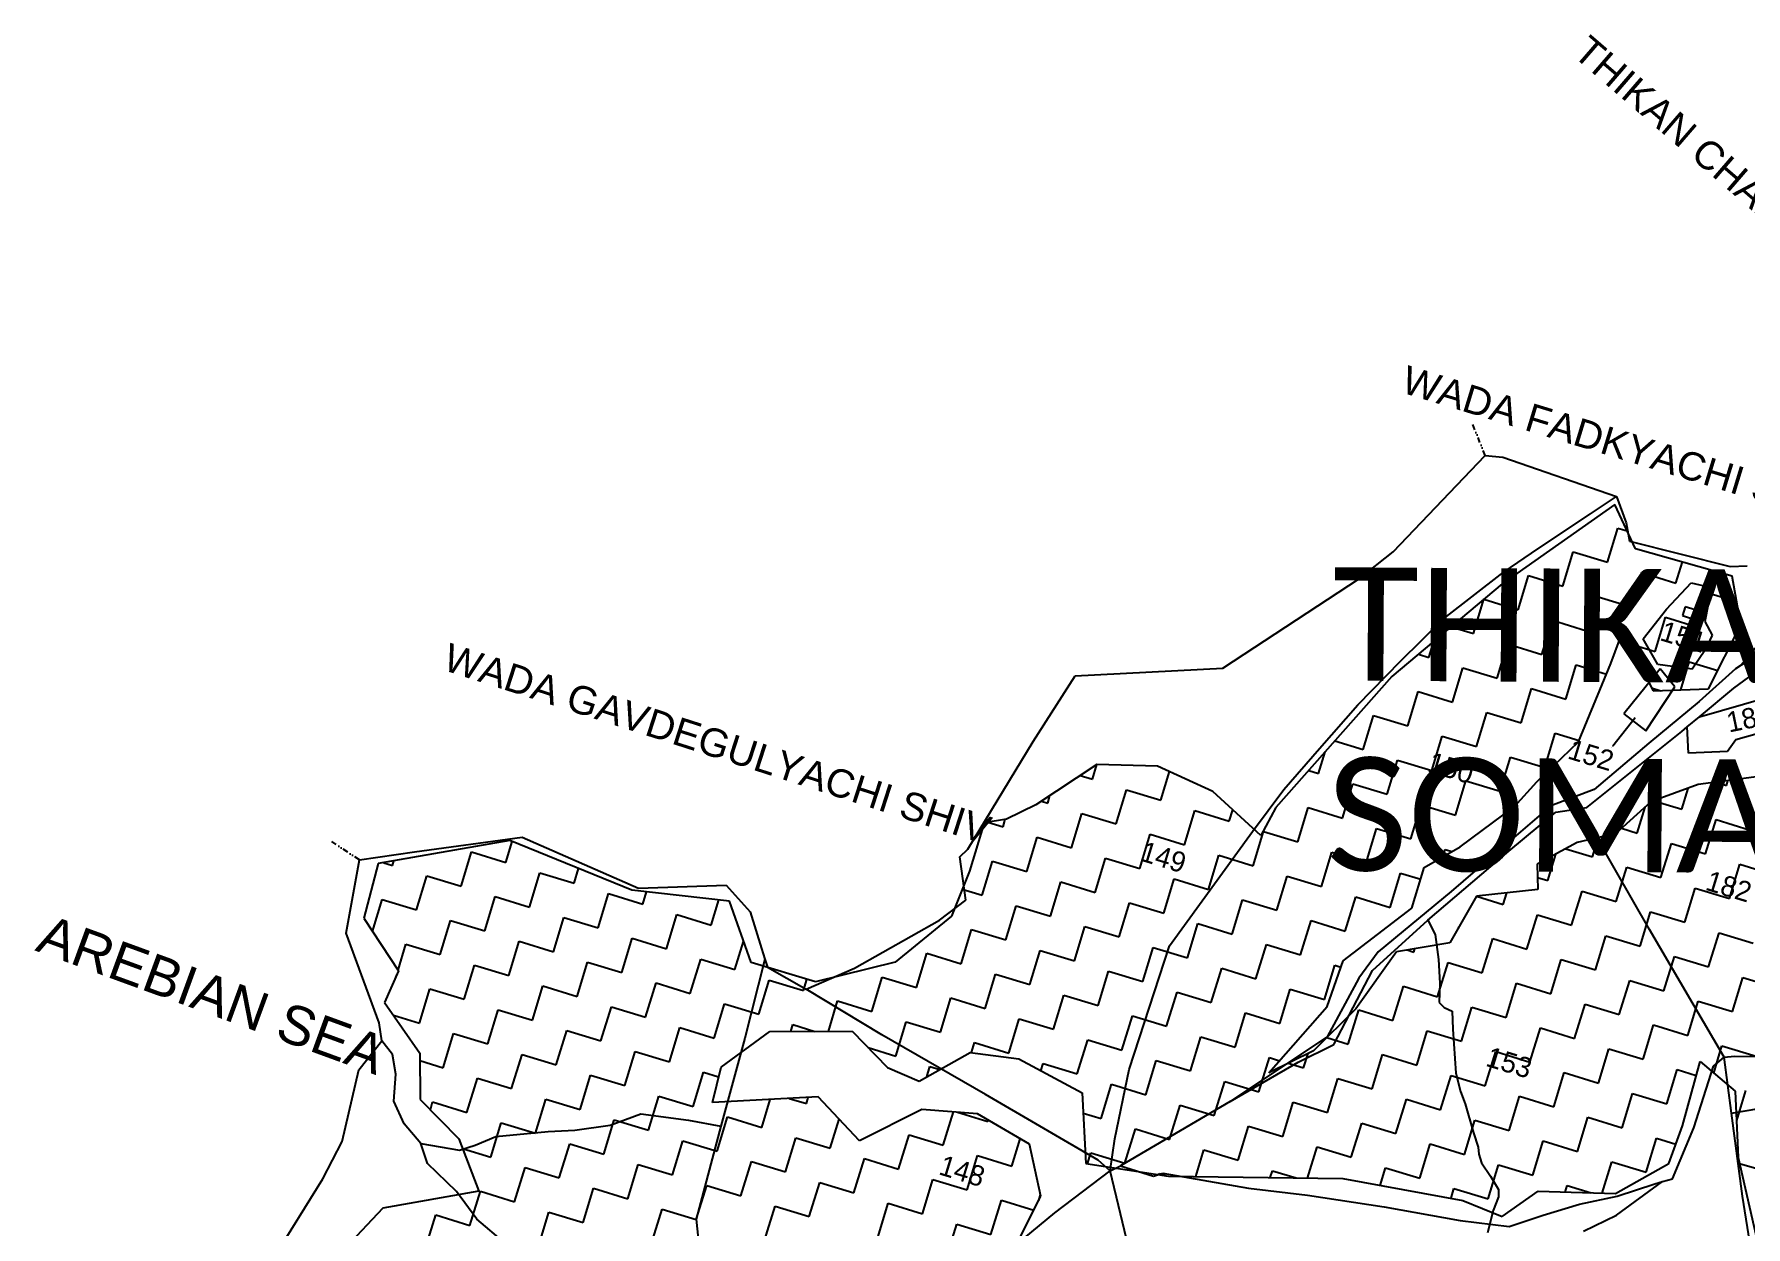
# Model space of a CAD drawing. Header units: feet. Extents: x 317639 to 322582, y 1862034 to 1866031.
# Drawn here: x 317926 to 319497, y 1863536 to 1864631 of the extents above; entities that cross this region are included whole.
import ezdxf

# ---------------------------------------------------------------- set-up
doc = ezdxf.new("R2010")
doc.units = ezdxf.units.FT
doc.header["$MEASUREMENT"] = 0
doc.linetypes.add('DIVIDE', pattern=[1.25, 0.5, -0.25, 0, -0.25, 0, -0.25])
for name, color, linetype in [('LINE_WATER', 4, 'Continuous'), ('OTHERS', 1, 'Continuous'), ('POLY_HATCH', 12, 'Continuous'), ('POLY_PARCEL', 6, 'Continuous'), ('POLY_WATER', 4, 'Continuous'), ('TEXT_MAPOUT', 7, 'Continuous'), ('TEXT_PARCEL', 7, 'Continuous'), ('V_BOUND_LINE', 7, 'Continuous'), ('V_DIVIDE_LINE', 7, 'DIVIDE'), ('VILLAGE NAME', 100, 'Continuous')]:
    doc.layers.add(name, color=color, linetype=linetype)
doc.styles.add('MtXpl_Calibri', font='calibri.ttf')
doc.styles.get("Standard").update_dxf_attribs({"font": 'arial.ttf'})
doc.styles.add('TEXT_MAP', font='', dxfattribs={"height": 1.8})
doc.styles.get('TEXT_MAP').set_extended_font_data('Kruti Dev 050')

msp = doc.modelspace()

# ---------------------------------------------------------------- linework, layer by layer
msp.add_lwpolyline([(319375.2, 1863977.4), (319395.7, 1864003.5)])
msp.add_solid([(319375.5, 1863977.1), (319373.6, 1863975.4), (319374.9, 1863977.6)])
at = {"layer": 'LINE_WATER', "ltscale": 10}
for p, q in [((319205.2, 1863817.4), (319212.1, 1863804)), ((319212.1, 1863804), (319215, 1863781)), ((319215, 1863781), (319216.4, 1863759.3)), ((319216.4, 1863759.3), (319215.6, 1863741.6)), ((319215.6, 1863741.6), (319220.3, 1863737.1)), ((319220.3, 1863737.1), (319227.7, 1863733.7)), ((319227.7, 1863733.7), (319228.3, 1863717.2)), ((319228.3, 1863717.2), (319230.9, 1863676.7)), ((319230.9, 1863676.7), (319235.3, 1863659.8)), ((319235.3, 1863659.8), (319239.6, 1863648.7)), ((319239.6, 1863648.7), (319247.1, 1863622)), ((319247.1, 1863622), (319251.5, 1863608.9)), ((319251.5, 1863608.9), (319252.2, 1863602.5)), ((319252.2, 1863602.5), (319254.7, 1863594.5)), ((319254.7, 1863594.5), (319262.8, 1863582.2)), ((319262.8, 1863582.2), (319270.1, 1863570)), ((319270.3, 1863563.1), (319265.3, 1863550.5)), ((319270.1, 1863570), (319270.3, 1863563.1)), ((319265.3, 1863550.5), (319260.2, 1863530))]:
    msp.add_line(p, q, dxfattribs=at)
at = {"layer": 'LINE_WATER'}
for q in [(318923.2, 1863591.8), (319023.9, 1863650.7)]:
    msp.add_line((319023.9, 1863650.7), q, dxfattribs=at)
at = {"layer": 'OTHERS'}
for p, q in [((319441.5, 1864104.9), (319439.1, 1864096.9)), ((319439.1, 1864096.9), (319448.4, 1864094.1)), ((319450.8, 1864102.1), (319441.5, 1864104.9)), ((319448.4, 1864094.1), (319450.8, 1864102.1))]:
    msp.add_line(p, q, dxfattribs=at)
at = {"layer": 'POLY_HATCH'}
for p, q in [((319377.1, 1864198.9), (319273.6, 1864126)), ((319395.8, 1864158.4), (319377.1, 1864198.9)), ((319484.8, 1864133.2), (319395.8, 1864158.4)), ((319273.6, 1864126), (319172.2, 1864040.9)), ((319492.5, 1864088.4), (319484.8, 1864133.2)), ((319373.4, 1864053.1), (319384.3, 1864082.7)), ((319384.3, 1864082.7), (319412.1, 1864027.8)), ((319463, 1864029.7), (319492.5, 1864088.4)), ((319343.6, 1863981), (319373.4, 1864053.1)), ((319172.2, 1864040.9), (319065.9, 1863920.6)), ((319412.1, 1864027.8), (319463, 1864029.7)), ((319305.4, 1863944.3), (319343.6, 1863981)), ((318901.5, 1863960.2), (318845.6, 1863923.1)), ((318957.1, 1863958.7), (318901.5, 1863960.2)), ((319008.1, 1863935.4), (318957.1, 1863958.7)), ((319550.4, 1863954.7), (319453.6, 1863941.7)), ((319284.9, 1863921.5), (319305.4, 1863944.3)), ((319453.6, 1863941.7), (319410.1, 1863925.9)), ((318845.6, 1863923.1), (318818.5, 1863910.1)), ((319051.9, 1863895), (319008.1, 1863935.4)), ((319065.9, 1863920.6), (319051.9, 1863895)), ((319234.9, 1863884.6), (319284.9, 1863921.5)), ((319410.1, 1863925.9), (319378, 1863897)), ((318798, 1863906.6), (318784.6, 1863862.4)), ((318818.5, 1863910.1), (318798, 1863906.6)), ((318362.7, 1863890.4), (318242, 1863869.2)), ((318474.6, 1863844.7), (318362.7, 1863890.4)), ((319342.5, 1863888.5), (319305.6, 1863868.8)), ((319378, 1863897), (319342.5, 1863888.5)), ((319202, 1863865.6), (319234.9, 1863884.6)), ((318242, 1863869.2), (318228.7, 1863819.1)), ((318784.6, 1863862.4), (318768.1, 1863821)), ((319190.7, 1863828.4), (319202, 1863865.6)), ((319305.6, 1863868.8), (319306.2, 1863845.4)), ((318564.4, 1863834.7), (318474.6, 1863844.7)), ((319306.2, 1863845.4), (319250.1, 1863839.3)), ((318584.1, 1863778.5), (318564.4, 1863834.7)), ((319127.6, 1863780), (319190.7, 1863828.4)), ((319250.1, 1863839.3), (319225.5, 1863796.5)), ((318228.7, 1863819.1), (318260.4, 1863770.7)), ((318768.1, 1863821), (318716.5, 1863778.7)), ((319225.5, 1863796.5), (319176.5, 1863788.3)), ((318643.2, 1863760.5), (318584.1, 1863778.5)), ((318716.5, 1863778.7), (318643.2, 1863760.5)), ((319112.9, 1863738.1), (319127.6, 1863780)), ((319176.5, 1863788.3), (319139.3, 1863735.8)), ((318260.4, 1863770.7), (318247.7, 1863741.7)), ((318247.7, 1863741.7), (318280, 1863695.2)), ((319059.4, 1863677), (319112.9, 1863738.1)), ((319139.3, 1863735.8), (319100.5, 1863697.4)), ((318556.6, 1863682.3), (318601.4, 1863715)), ((318601.4, 1863715), (318676.9, 1863715.2)), ((318676.9, 1863715.2), (318709.4, 1863682.1)), ((318280, 1863695.2), (318280.5, 1863652.5)), ((318738.4, 1863669.4), (318785.2, 1863695.8)), ((318785.2, 1863695.8), (318829.8, 1863689.9)), ((318829.8, 1863689.9), (318888, 1863658.6)), ((319100.5, 1863697.4), (319059.4, 1863677)), ((319439.2, 1863628.5), (319455.2, 1863687.4)), ((319455.2, 1863687.4), (319487.5, 1863660.2)), ((318548.6, 1863649.9), (318556.6, 1863682.3)), ((318709.4, 1863682.1), (318738.4, 1863669.4)), ((318645.8, 1863655), (318548.6, 1863649.9)), ((318683.7, 1863614.5), (318645.8, 1863655)), ((318888, 1863658.6), (318891.5, 1863593.8)), ((319487.5, 1863660.2), (319490.3, 1863599.4)), ((318280.5, 1863652.5), (318316, 1863616.5)), ((318741, 1863643.4), (318683.7, 1863614.5)), ((318792, 1863639.5), (318741, 1863643.4)), ((318839.6, 1863611.4), (318792, 1863639.5)), ((319426.6, 1863593.7), (319439.2, 1863628.5)), ((318316, 1863616.5), (318334.3, 1863568.4)), ((318850.2, 1863563.7), (318839.6, 1863611.4)), ((318891.5, 1863593.8), (318967.3, 1863582.2)), ((319377.6, 1863566.1), (319426.6, 1863593.7)), ((319490.3, 1863599.4), (319510.9, 1863508.1)), ((318967.3, 1863582.2), (319127.3, 1863579.9)), ((319127.3, 1863579.9), (319237.3, 1863559.9)), ((318334.3, 1863568.4), (318246.3, 1863552.7)), ((318816.2, 1863496.7), (318850.2, 1863563.7)), ((319237.3, 1863559.9), (319273.4, 1863545.1)), ((319273.4, 1863545.1), (319306.7, 1863568.3)), ((319306.7, 1863568.3), (319377.6, 1863566.1)), ((318246.3, 1863552.7), (318212.1, 1863516.7))]:
    msp.add_line(p, q, dxfattribs=at)
at = {"layer": 'POLY_HATCH', "linetype": 'Continuous'}
for p, q in [((319370.2, 1864146), (319379.8, 1864177.4)), ((319379.8, 1864177.4), (319388.2, 1864174.9)), ((319329.2, 1864124.1), (319338.8, 1864155.6)), ((319338.8, 1864155.6), (319370.2, 1864146)), ((319433.1, 1864126.8), (319439, 1864146.2)), ((319288.2, 1864102.3), (319297.8, 1864133.7)), ((319297.8, 1864133.7), (319329.2, 1864124.1)), ((319392.1, 1864105), (319401.6, 1864136.4)), ((319401.6, 1864136.4), (319433.1, 1864126.8)), ((319247.2, 1864080.4), (319256.8, 1864111.9)), ((319256.8, 1864111.9), (319288.2, 1864102.3)), ((319351.1, 1864083.1), (319360.6, 1864114.6)), ((319360.6, 1864114.6), (319392.1, 1864105)), ((319454.9, 1864085.8), (319464.5, 1864117.3)), ((319464.5, 1864117.3), (319488.8, 1864109.9)), ((319310.1, 1864061.3), (319319.6, 1864092.7)), ((319319.6, 1864092.7), (319351.1, 1864083.1)), ((319413.9, 1864064), (319423.5, 1864095.4)), ((319423.5, 1864095.4), (319454.9, 1864085.8)), ((319226.8, 1864086.7), (319247.2, 1864080.4)), ((319196.7, 1864061.5), (319206.2, 1864058.6)), ((319206.2, 1864058.6), (319210.7, 1864073.2)), ((319269.1, 1864039.4), (319278.6, 1864070.9)), ((319278.6, 1864070.9), (319310.1, 1864061.3)), ((319390.1, 1864071.3), (319413.9, 1864064)), ((319486.3, 1864076.3), (319486.4, 1864076.3)), ((319486.3, 1864076), (319486.3, 1864076.3)), ((319228.1, 1864017.6), (319237.6, 1864049)), ((319237.6, 1864049), (319269.1, 1864039.4)), ((319331.9, 1864020.3), (319341.5, 1864051.7)), ((319341.5, 1864051.7), (319369.3, 1864043.3)), ((319437.5, 1864028.7), (319445.3, 1864054.4)), ((319445.3, 1864054.4), (319471.4, 1864046.5)), ((319290.9, 1863998.4), (319300.5, 1864029.9)), ((319300.5, 1864029.9), (319331.9, 1864020.3)), ((319410.6, 1864030.7), (319419.2, 1864028)), ((319187.1, 1863995.7), (319196.6, 1864027.2)), ((319196.6, 1864027.2), (319228.1, 1864017.6)), ((319146.1, 1863973.9), (319155.6, 1864005.3)), ((319155.6, 1864005.3), (319187.1, 1863995.7)), ((319249.9, 1863976.6), (319259.5, 1864008)), ((319259.5, 1864008), (319290.9, 1863998.4)), ((319208.9, 1863954.7), (319218.5, 1863986.2)), ((319218.5, 1863986.2), (319249.9, 1863976.6)), ((319312.8, 1863957.4), (319322.3, 1863988.9)), ((319322.3, 1863988.9), (319344.1, 1863982.2)), ((319105.1, 1863952), (319111, 1863971.7)), ((319120, 1863981.8), (319146.1, 1863973.9)), ((319271.8, 1863935.6), (319281.3, 1863967)), ((319281.3, 1863967), (319312.8, 1863957.4)), ((318897.4, 1863946.6), (318901.5, 1863960.2)), ((318960.2, 1863927.5), (318968.2, 1863953.7)), ((319096.1, 1863954.8), (319105.1, 1863952)), ((319167.9, 1863932.9), (319177.5, 1863964.3)), ((319177.5, 1863964.3), (319208.9, 1863954.7)), ((318886.2, 1863950), (318897.4, 1863946.6)), ((318919.2, 1863905.6), (318928.8, 1863937.1)), ((318928.8, 1863937.1), (318960.2, 1863927.5)), ((319126.9, 1863911), (319136.5, 1863942.5)), ((319136.5, 1863942.5), (319167.9, 1863932.9)), ((319230.8, 1863913.7), (319240.3, 1863945.2)), ((319240.3, 1863945.2), (319271.8, 1863935.6)), ((319438.5, 1863919.1), (319444.3, 1863938.3)), ((319470, 1863943.9), (319479.5, 1863941)), ((319479.5, 1863941), (319480.8, 1863945.3)), ((318850.8, 1863926.5), (318856.4, 1863924.8)), ((318856.4, 1863924.8), (318858.4, 1863931.6)), ((319085.9, 1863889.2), (319095.5, 1863920.6)), ((319095.5, 1863920.6), (319126.9, 1863911)), ((319189.8, 1863891.9), (319199.3, 1863923.3)), ((319199.3, 1863923.3), (319230.8, 1863913.7)), ((319397.5, 1863897.3), (319404.7, 1863921.1)), ((319412.9, 1863926.9), (319438.5, 1863919.1)), ((318801.4, 1863907.2), (318815.4, 1863902.9)), ((318815.4, 1863902.9), (318817.5, 1863909.9)), ((318878.2, 1863883.8), (318887.8, 1863915.2)), ((318887.8, 1863915.2), (318919.2, 1863905.6)), ((318982.1, 1863886.5), (318991.6, 1863917.9)), ((318991.6, 1863917.9), (319023.1, 1863908.3)), ((319023.1, 1863908.3), (319026.2, 1863918.7)), ((319460.3, 1863878.1), (319469.9, 1863909.6)), ((319469.9, 1863909.6), (319501.3, 1863900)), ((318359, 1863870.3), (318364.8, 1863889.5)), ((318837.2, 1863861.9), (318846.8, 1863893.4)), ((318846.8, 1863893.4), (318878.2, 1863883.8)), ((318941.1, 1863864.6), (318950.6, 1863896.1)), ((318950.6, 1863896.1), (318982.1, 1863886.5)), ((319044.9, 1863867.3), (319054.5, 1863898.8)), ((319054.5, 1863898.8), (319085.9, 1863889.2)), ((319148.8, 1863870), (319158.3, 1863901.5)), ((319158.3, 1863901.5), (319189.8, 1863891.9)), ((319356.5, 1863875.4), (319361.9, 1863893.1)), ((319383.2, 1863901.6), (319397.5, 1863897.3)), ((318318, 1863848.4), (318327.5, 1863879.9)), ((318327.5, 1863879.9), (318359, 1863870.3)), ((318900.1, 1863842.8), (318909.6, 1863874.2)), ((318909.6, 1863874.2), (318941.1, 1863864.6)), ((319003.9, 1863845.5), (319013.5, 1863876.9)), ((319013.5, 1863876.9), (319044.9, 1863867.3)), ((319107.8, 1863848.2), (319117.3, 1863879.6)), ((319117.3, 1863879.6), (319148.8, 1863870)), ((319219.1, 1863875.4), (319221.2, 1863882.3)), ((319221.2, 1863882.3), (319227.6, 1863880.4)), ((319315.5, 1863853.6), (319322.9, 1863878)), ((319332, 1863882.9), (319356.5, 1863875.4)), ((319419.3, 1863856.3), (319428.9, 1863887.7)), ((319428.9, 1863887.7), (319460.3, 1863878.1)), ((318247, 1863870), (318255.1, 1863867.6)), ((318255.1, 1863867.6), (318256.4, 1863871.7)), ((318277, 1863826.6), (318286.5, 1863858)), ((318286.5, 1863858), (318318, 1863848.4)), ((318380.8, 1863829.3), (318390.4, 1863860.7)), ((318390.4, 1863860.7), (318421.8, 1863851.1)), ((318421.8, 1863851.1), (318425.9, 1863864.6)), ((318796.2, 1863840.1), (318805.8, 1863871.5)), ((318805.8, 1863871.5), (318837.2, 1863861.9)), ((319066.8, 1863826.3), (319076.3, 1863857.8)), ((319076.3, 1863857.8), (319107.8, 1863848.2)), ((319170.6, 1863829), (319180.2, 1863860.5)), ((319180.2, 1863860.5), (319198.8, 1863854.8)), ((319378.3, 1863834.4), (319387.9, 1863865.9)), ((319387.9, 1863865.9), (319419.3, 1863856.3)), ((319482.2, 1863837.1), (319491.7, 1863868.6)), ((319491.7, 1863868.6), (319523.2, 1863859)), ((318443.7, 1863810.1), (318453.2, 1863841.6)), ((318453.2, 1863841.6), (318484.7, 1863832)), ((318484.7, 1863832), (318488.1, 1863843.2)), ((318777.9, 1863845.7), (318796.2, 1863840.1)), ((318859.1, 1863820.9), (318868.6, 1863852.4)), ((318868.6, 1863852.4), (318900.1, 1863842.8)), ((318962.9, 1863823.6), (318972.5, 1863855.1)), ((318972.5, 1863855.1), (319003.9, 1863845.5)), ((319274.5, 1863831.7), (319277.7, 1863842.3)), ((319305.9, 1863856.5), (319315.5, 1863853.6)), ((319337.3, 1863812.6), (319346.9, 1863844)), ((319346.9, 1863844), (319378.3, 1863834.4)), ((319441.2, 1863815.3), (319450.7, 1863846.7)), ((319450.7, 1863846.7), (319482.2, 1863837.1)), ((318236.7, 1863807), (318245.5, 1863836.1)), ((318245.5, 1863836.1), (318277, 1863826.6)), ((318339.8, 1863807.4), (318349.4, 1863838.9)), ((318349.4, 1863838.9), (318380.8, 1863829.3)), ((318547.5, 1863812.8), (318554.5, 1863835.8)), ((318818.1, 1863799.1), (318827.6, 1863830.5)), ((318827.6, 1863830.5), (318859.1, 1863820.9)), ((318921.9, 1863801.8), (318931.5, 1863833.2)), ((318931.5, 1863833.2), (318962.9, 1863823.6)), ((319025.8, 1863804.5), (319035.3, 1863835.9)), ((319035.3, 1863835.9), (319066.8, 1863826.3)), ((319129.6, 1863807.2), (319139.2, 1863838.6)), ((319139.2, 1863838.6), (319170.6, 1863829)), ((319250.1, 1863839.2), (319274.5, 1863831.7)), ((318298.8, 1863785.6), (318308.4, 1863817)), ((318308.4, 1863817), (318339.8, 1863807.4)), ((318402.7, 1863788.3), (318412.2, 1863819.7)), ((318412.2, 1863819.7), (318443.7, 1863810.1)), ((318506.5, 1863791), (318516.1, 1863822.4)), ((318516.1, 1863822.4), (318547.5, 1863812.8)), ((318880.9, 1863779.9), (318890.5, 1863811.4)), ((318890.5, 1863811.4), (318921.9, 1863801.8)), ((318984.8, 1863782.6), (318994.3, 1863814.1)), ((318994.3, 1863814.1), (319025.8, 1863804.5)), ((319088.6, 1863785.3), (319098.2, 1863816.8)), ((319098.2, 1863816.8), (319129.6, 1863807.2)), ((319233.2, 1863810), (319233.5, 1863809.9)), ((319233.5, 1863809.9), (319233.8, 1863810.9)), ((319296.3, 1863790.7), (319305.9, 1863822.2)), ((319305.9, 1863822.2), (319337.3, 1863812.6)), ((319400.2, 1863793.4), (319409.7, 1863824.9)), ((319409.7, 1863824.9), (319441.2, 1863815.3)), ((318260.1, 1863771.2), (318267.4, 1863795.2)), ((318267.4, 1863795.2), (318298.8, 1863785.6)), ((318361.7, 1863766.4), (318371.2, 1863797.9)), ((318371.2, 1863797.9), (318402.7, 1863788.3)), ((318465.5, 1863769.1), (318475.1, 1863800.6)), ((318475.1, 1863800.6), (318506.5, 1863791)), ((318569.4, 1863771.8), (318577.3, 1863797.8)), ((318777.1, 1863777.2), (318786.6, 1863808.7)), ((318786.6, 1863808.7), (318818.1, 1863799.1)), ((319047.6, 1863763.5), (319057.2, 1863794.9)), ((319057.2, 1863794.9), (319088.6, 1863785.3)), ((319255.3, 1863768.9), (319264.9, 1863800.3)), ((319264.9, 1863800.3), (319296.3, 1863790.7)), ((319359.2, 1863771.6), (319368.7, 1863803)), ((319368.7, 1863803), (319400.2, 1863793.4)), ((319463, 1863774.3), (319472.6, 1863805.7)), ((319472.6, 1863805.7), (319504, 1863796.2)), ((318424.5, 1863747.3), (318434.1, 1863778.7)), ((318434.1, 1863778.7), (318465.5, 1863769.1)), ((318528.4, 1863750), (318537.9, 1863781.4)), ((318537.9, 1863781.4), (318569.4, 1863771.8)), ((318736.1, 1863755.4), (318745.6, 1863786.8)), ((318745.6, 1863786.8), (318777.1, 1863777.2)), ((318839.9, 1863758.1), (318849.5, 1863789.5)), ((318849.5, 1863789.5), (318880.9, 1863779.9)), ((318943.8, 1863760.8), (318953.3, 1863792.2)), ((318953.3, 1863792.2), (318984.8, 1863782.6)), ((319186.3, 1863789.9), (319192.5, 1863788)), ((319192.5, 1863788), (319193.4, 1863791.1)), ((319214.3, 1863747), (319223.9, 1863778.5)), ((319223.9, 1863778.5), (319255.3, 1863768.9)), ((319318.2, 1863749.7), (319327.7, 1863781.2)), ((319327.7, 1863781.2), (319359.2, 1863771.6)), ((319422, 1863752.4), (319431.6, 1863783.9)), ((319431.6, 1863783.9), (319463, 1863774.3)), ((318257.4, 1863763.8), (318257.8, 1863763.7)), ((318257.8, 1863763.7), (318258.9, 1863767.2)), ((318320.7, 1863744.6), (318330.2, 1863776)), ((318330.2, 1863776), (318361.7, 1863766.4)), ((318632.2, 1863752.7), (318635.3, 1863762.9)), ((318695.1, 1863733.5), (318704.6, 1863765)), ((318704.6, 1863765), (318736.1, 1863755.4)), ((318798.9, 1863736.2), (318808.5, 1863767.7)), ((318808.5, 1863767.7), (318839.9, 1863758.1)), ((318902.8, 1863738.9), (318912.3, 1863770.4)), ((318912.3, 1863770.4), (318943.8, 1863760.8)), ((319006.6, 1863741.6), (319016.2, 1863773.1)), ((319016.2, 1863773.1), (319047.6, 1863763.5)), ((319110.5, 1863744.3), (319120, 1863775.8)), ((319120, 1863775.8), (319125.5, 1863774.1)), ((319484.9, 1863733.3), (319494.4, 1863764.7)), ((319494.4, 1863764.7), (319525.9, 1863755.2)), ((318279.7, 1863722.7), (318289.2, 1863754.2)), ((318289.2, 1863754.2), (318320.7, 1863744.6)), ((318383.5, 1863725.4), (318393.1, 1863756.9)), ((318393.1, 1863756.9), (318424.5, 1863747.3)), ((318487.4, 1863728.1), (318496.9, 1863759.6)), ((318496.9, 1863759.6), (318528.4, 1863750)), ((318591.2, 1863730.8), (318600.8, 1863762.3)), ((318600.8, 1863762.3), (318632.2, 1863752.7)), ((318861.8, 1863717.1), (318871.3, 1863748.5)), ((318871.3, 1863748.5), (318902.8, 1863738.9)), ((318965.6, 1863719.8), (318975.2, 1863751.2)), ((318975.2, 1863751.2), (319006.6, 1863741.6)), ((319069.5, 1863722.5), (319079, 1863753.9)), ((319079, 1863753.9), (319110.5, 1863744.3)), ((319173.3, 1863725.2), (319182.9, 1863756.6)), ((319182.9, 1863756.6), (319214.3, 1863747)), ((319277.2, 1863727.9), (319286.7, 1863759.3)), ((319286.7, 1863759.3), (319318.2, 1863749.7)), ((319381, 1863730.6), (319390.6, 1863762)), ((319390.6, 1863762), (319422, 1863752.4)), ((318342.5, 1863703.6), (318352.1, 1863735)), ((318352.1, 1863735), (318383.5, 1863725.4)), ((318446.4, 1863706.3), (318455.9, 1863737.7)), ((318455.9, 1863737.7), (318487.4, 1863728.1)), ((318550.2, 1863709), (318559.8, 1863740.4)), ((318559.8, 1863740.4), (318591.2, 1863730.8)), ((318655.1, 1863715.1), (318663.6, 1863743.1)), ((318663.6, 1863743.1), (318695.1, 1863733.5)), ((318757.9, 1863714.4), (318767.5, 1863745.8)), ((318767.5, 1863745.8), (318798.9, 1863736.2)), ((319028.5, 1863700.6), (319038, 1863732.1)), ((319038, 1863732.1), (319069.5, 1863722.5)), ((319132.3, 1863703.3), (319141.9, 1863734.8)), ((319141.9, 1863734.8), (319173.3, 1863725.2)), ((319236.2, 1863706), (319245.7, 1863737.5)), ((319245.7, 1863737.5), (319277.2, 1863727.9)), ((319340, 1863708.7), (319349.6, 1863740.2)), ((319349.6, 1863740.2), (319381, 1863730.6)), ((319443.9, 1863711.4), (319453.4, 1863742.9)), ((319453.4, 1863742.9), (319484.9, 1863733.3)), ((318255.9, 1863730), (318279.7, 1863722.7)), ((318405.4, 1863684.4), (318414.9, 1863715.9)), ((318414.9, 1863715.9), (318446.4, 1863706.3)), ((318509.2, 1863687.1), (318518.8, 1863718.6)), ((318518.8, 1863718.6), (318550.2, 1863709)), ((318620.8, 1863715.1), (318622.6, 1863721.3)), ((318622.6, 1863721.3), (318642.8, 1863715.1)), ((318716.9, 1863692.5), (318726.5, 1863724)), ((318726.5, 1863724), (318757.9, 1863714.4)), ((318820.8, 1863695.2), (318830.3, 1863726.7)), ((318830.3, 1863726.7), (318861.8, 1863717.1)), ((318924.6, 1863697.9), (318934.2, 1863729.4)), ((318934.2, 1863729.4), (318965.6, 1863719.8)), ((319195.2, 1863684.2), (319204.7, 1863715.6)), ((319204.7, 1863715.6), (319236.2, 1863706)), ((319299, 1863686.9), (319308.6, 1863718.3)), ((319308.6, 1863718.3), (319340, 1863708.7)), ((319402.9, 1863689.6), (319412.4, 1863721)), ((319412.4, 1863721), (319443.9, 1863711.4)), ((318301.5, 1863681.7), (318311.1, 1863713.2)), ((318311.1, 1863713.2), (318342.5, 1863703.6)), ((318691.6, 1863700.3), (318716.9, 1863692.5)), ((318786.5, 1863695.6), (318789.3, 1863704.8)), ((318789.3, 1863704.8), (318820.8, 1863695.2)), ((318883.6, 1863676.1), (318893.2, 1863707.5)), ((318893.2, 1863707.5), (318924.6, 1863697.9)), ((318987.5, 1863678.8), (318997, 1863710.2)), ((318997, 1863710.2), (319028.5, 1863700.6)), ((319112.6, 1863709.4), (319132.3, 1863703.3)), ((319467.7, 1863676.9), (319475.3, 1863701.9)), ((319475.3, 1863701.9), (319506.7, 1863692.3)), ((318280.1, 1863688.3), (318301.5, 1863681.7)), ((318364.4, 1863662.6), (318373.9, 1863694)), ((318373.9, 1863694), (318405.4, 1863684.4)), ((318468.2, 1863665.3), (318477.8, 1863696.7)), ((318477.8, 1863696.7), (318509.2, 1863687.1)), ((318850.2, 1863679), (318852.2, 1863685.7)), ((318852.2, 1863685.7), (318883.6, 1863676.1)), ((318946.5, 1863656.9), (318956, 1863688.4)), ((318956, 1863688.4), (318987.5, 1863678.8)), ((319050.3, 1863659.6), (319059.9, 1863691.1)), ((319059.9, 1863691.1), (319069.2, 1863688.2)), ((319077.2, 1863685.8), (319091.3, 1863681.5)), ((319091.3, 1863681.5), (319095.4, 1863694.8)), ((319154.2, 1863662.3), (319163.7, 1863693.8)), ((319163.7, 1863693.8), (319195.2, 1863684.2)), ((319258, 1863665), (319267.6, 1863696.5)), ((319267.6, 1863696.5), (319299, 1863686.9)), ((319361.9, 1863667.7), (319371.4, 1863699.2)), ((319371.4, 1863699.2), (319402.9, 1863689.6)), ((318323.4, 1863640.7), (318332.9, 1863672.2)), ((318332.9, 1863672.2), (318364.4, 1863662.6)), ((318427.2, 1863643.4), (318436.8, 1863674.9)), ((318436.8, 1863674.9), (318468.2, 1863665.3)), ((318531.1, 1863646.1), (318540.6, 1863677.6)), ((318540.6, 1863677.6), (318554.4, 1863673.4)), ((318745.4, 1863673.3), (318748.3, 1863683)), ((318748.3, 1863683), (318757.5, 1863680.2)), ((319009.3, 1863637.8), (319018.9, 1863669.2)), ((319018.9, 1863669.2), (319050.3, 1863659.6)), ((319113.2, 1863640.5), (319122.7, 1863671.9)), ((319122.7, 1863671.9), (319154.2, 1863662.3)), ((319217, 1863643.2), (319226.6, 1863674.6)), ((319226.6, 1863674.6), (319258, 1863665)), ((319320.9, 1863645.9), (319330.4, 1863677.3)), ((319330.4, 1863677.3), (319361.9, 1863667.7)), ((319424.7, 1863648.6), (319434.3, 1863680)), ((319434.3, 1863680), (319451.7, 1863674.7)), ((318386.2, 1863621.6), (318395.8, 1863653)), ((318395.8, 1863653), (318427.2, 1863643.4)), ((318490.1, 1863624.3), (318499.6, 1863655.7)), ((318499.6, 1863655.7), (318531.1, 1863646.1)), ((318619.2, 1863653.6), (318634.9, 1863648.8)), ((318634.9, 1863648.8), (318636.7, 1863654.5)), ((318905.5, 1863635.1), (318915, 1863666.5)), ((318915, 1863666.5), (318946.5, 1863656.9)), ((319176, 1863621.3), (319185.6, 1863652.8)), ((319185.6, 1863652.8), (319217, 1863643.2)), ((319279.9, 1863624), (319289.4, 1863655.5)), ((319289.4, 1863655.5), (319320.9, 1863645.9)), ((319383.7, 1863626.7), (319393.3, 1863658.2)), ((319393.3, 1863658.2), (319424.7, 1863648.6)), ((319488.8, 1863633.4), (319497.1, 1863660.9)), ((318289.8, 1863643.1), (318291.9, 1863650.3)), ((318291.9, 1863650.3), (318323.4, 1863640.7)), ((318593.9, 1863627), (318601.8, 1863652.7)), ((318760.6, 1863610.5), (318770, 1863641.2)), ((318773.7, 1863640.9), (318801.6, 1863632.4)), ((318889, 1863640.1), (318905.5, 1863635.1)), ((318968.3, 1863615.9), (318977.9, 1863647.4)), ((318977.9, 1863647.4), (319009.3, 1863637.8)), ((319072.2, 1863618.6), (319081.7, 1863650.1)), ((319081.7, 1863650.1), (319113.2, 1863640.5)), ((318345.2, 1863599.7), (318354.8, 1863631.2)), ((318354.8, 1863631.2), (318386.2, 1863621.6)), ((318449.1, 1863602.4), (318458.6, 1863633.9)), ((318458.6, 1863633.9), (318490.1, 1863624.3)), ((318552.9, 1863605.1), (318562.5, 1863636.6)), ((318562.5, 1863636.6), (318593.9, 1863627)), ((318656.8, 1863607.8), (318664.9, 1863634.6)), ((318801.6, 1863632.4), (318802, 1863633.6)), ((318927.3, 1863594.1), (318936.9, 1863625.5)), ((318936.9, 1863625.5), (318968.3, 1863615.9)), ((319031.2, 1863596.8), (319040.7, 1863628.2)), ((319040.7, 1863628.2), (319072.2, 1863618.6)), ((319135, 1863599.5), (319144.6, 1863630.9)), ((319144.6, 1863630.9), (319176, 1863621.3)), ((319238.9, 1863602.2), (319248.4, 1863633.6)), ((319248.4, 1863633.6), (319279.9, 1863624)), ((319342.7, 1863604.9), (319352.3, 1863636.3)), ((319352.3, 1863636.3), (319383.7, 1863626.7)), ((318319.4, 1863607.6), (318345.2, 1863599.7)), ((318408.1, 1863580.6), (318417.7, 1863612)), ((318417.7, 1863612), (318449.1, 1863602.4)), ((318511.9, 1863583.3), (318521.5, 1863614.7)), ((318521.5, 1863614.7), (318552.9, 1863605.1)), ((318615.8, 1863586), (318625.3, 1863617.4)), ((318625.3, 1863617.4), (318656.8, 1863607.8)), ((318719.6, 1863588.7), (318729.2, 1863620.1)), ((318729.2, 1863620.1), (318760.6, 1863610.5)), ((318823.5, 1863591.4), (318831.1, 1863616.4)), ((318992.3, 1863581.9), (318999.7, 1863606.4)), ((318999.7, 1863606.4), (319031.2, 1863596.8)), ((319094.9, 1863580.4), (319103.6, 1863609.1)), ((319103.6, 1863609.1), (319135, 1863599.5)), ((319197.9, 1863580.3), (319207.4, 1863611.8)), ((319207.4, 1863611.8), (319238.9, 1863602.2)), ((319301.7, 1863583), (319311.3, 1863614.5)), ((319311.3, 1863614.5), (319342.7, 1863604.9)), ((319405.6, 1863585.7), (319415.1, 1863617.2)), ((319415.1, 1863617.2), (319433.1, 1863611.7)), ((318367.1, 1863558.7), (318376.7, 1863590.2)), ((318376.7, 1863590.2), (318408.1, 1863580.6)), ((318470.9, 1863561.4), (318480.5, 1863592.9)), ((318480.5, 1863592.9), (318511.9, 1863583.3)), ((318574.8, 1863564.1), (318584.4, 1863595.6)), ((318584.4, 1863595.6), (318615.8, 1863586)), ((318678.6, 1863566.8), (318688.2, 1863598.3)), ((318688.2, 1863598.3), (318719.6, 1863588.7)), ((318782.5, 1863569.5), (318792, 1863601)), ((318792, 1863601), (318823.5, 1863591.4)), ((318892.8, 1863593.6), (318895.9, 1863603.7)), ((318895.9, 1863603.7), (318927.3, 1863594.1)), ((319161.5, 1863573.7), (319166.4, 1863589.9)), ((319166.4, 1863589.9), (319197.9, 1863580.3)), ((319260.7, 1863561.2), (319270.3, 1863592.6)), ((319270.3, 1863592.6), (319301.7, 1863583)), ((319365.4, 1863566.5), (319374.1, 1863595.3)), ((319374.1, 1863595.3), (319405.6, 1863585.7)), ((319491.5, 1863593.9), (319509.4, 1863588.5)), ((318637.6, 1863545), (318647.2, 1863576.4)), ((318647.2, 1863576.4), (318678.6, 1863566.8)), ((318741.5, 1863547.7), (318751, 1863579.1)), ((318751, 1863579.1), (318782.5, 1863569.5)), ((318958.5, 1863583.6), (318958.7, 1863584.5)), ((318958.7, 1863584.5), (318965.1, 1863582.6)), ((319060.7, 1863580.9), (319062.6, 1863587.2)), ((319062.6, 1863587.2), (319084.5, 1863580.5)), ((318326.1, 1863536.9), (318335.7, 1863568.3)), ((318335.7, 1863568.3), (318367.1, 1863558.7)), ((318429.9, 1863539.6), (318439.5, 1863571)), ((318439.5, 1863571), (318470.9, 1863561.4)), ((318533.8, 1863542.3), (318543.4, 1863573.7)), ((318543.4, 1863573.7), (318574.8, 1863564.1)), ((318804.3, 1863528.5), (318813.9, 1863560)), ((318813.9, 1863560), (318843.7, 1863550.9)), ((318848.2, 1863559.7), (318849.9, 1863565.3)), ((319226.6, 1863561.9), (319229.3, 1863570.8)), ((319229.3, 1863570.8), (319260.7, 1863561.2)), ((319331.3, 1863567.5), (319333.1, 1863573.5)), ((319333.1, 1863573.5), (319355.1, 1863566.8)), ((318285.1, 1863515), (318294.7, 1863546.5)), ((318294.7, 1863546.5), (318326.1, 1863536.9)), ((318388.9, 1863517.7), (318398.5, 1863549.2)), ((318398.5, 1863549.2), (318429.9, 1863539.6)), ((318492.8, 1863520.4), (318502.4, 1863551.9)), ((318502.4, 1863551.9), (318533.8, 1863542.3)), ((318596.6, 1863523.1), (318606.2, 1863554.6)), ((318606.2, 1863554.6), (318637.6, 1863545)), ((318700.5, 1863525.8), (318710.1, 1863557.3)), ((318710.1, 1863557.3), (318741.5, 1863547.7)), ((318763.3, 1863506.7), (318772.9, 1863538.1)), ((318772.9, 1863538.1), (318804.3, 1863528.5))]:
    msp.add_line(p, q, dxfattribs=at)
at = {"layer": 'POLY_PARCEL'}
for p, q in [((319354.5, 1864190.5), (319378.5, 1864206.4)), ((319307.3, 1864158.9), (319354.5, 1864190.5)), ((319274.6, 1864136.5), (319307.3, 1864158.9)), ((319219.6, 1864094), (319274.6, 1864136.5)), ((319424.4, 1864102.9), (319447.1, 1864127.2)), ((319447.1, 1864127.2), (319465.8, 1864122.9)), ((319465.8, 1864122.9), (319459.5, 1864091.6)), ((319180.3, 1864055.2), (319219.6, 1864094)), ((319402.9, 1864075.7), (319424.4, 1864102.9)), ((319459.5, 1864091.6), (319466.3, 1864078.9)), ((319466.3, 1864078.9), (319460.2, 1864065.8)), ((319515.1, 1864077.8), (319492.8, 1864051.4)), ((319416.3, 1864052), (319402.9, 1864075.7)), ((319460.2, 1864065.8), (319447.9, 1864047.7)), ((319141.2, 1864015.1), (319180.3, 1864055.2)), ((319418.5, 1864048.1), (319385.3, 1864006.6)), ((319447.9, 1864047.7), (319416.3, 1864052)), ((319432.1, 1864031.5), (319418.5, 1864048.1)), ((319405.5, 1863991.2), (319432.1, 1864031.5)), ((319105.8, 1863974.8), (319141.2, 1864015.1)), ((319454.8, 1864004.1), (319515.4, 1864021.3)), ((319385.3, 1864006.6), (319405.5, 1863991.2)), ((319444.7, 1863970.6), (319443.5, 1863994.7)), ((319488, 1863982.9), (319480.3, 1863972.3)), ((319515.2, 1863990.6), (319488, 1863982.9)), ((319073.2, 1863937.4), (319105.8, 1863974.8)), ((319480.3, 1863972.3), (319444.7, 1863970.6)), ((319044.4, 1863898.8), (319073.2, 1863937.4)), ((319408.9, 1863808.6), (319345, 1863919.8)), ((318968.2, 1863793.6), (319044.4, 1863898.8)), ((319477.4, 1863691.3), (319408.9, 1863808.6)), ((318596.8, 1863781.4), (318578.4, 1863709)), ((318931.1, 1863680.2), (318968.2, 1863793.6)), ((318704.1, 1863712.1), (318634.6, 1863754)), ((318255, 1863693.8), (318245.3, 1863706.3)), ((318578.4, 1863709), (318556.5, 1863628)), ((318799.2, 1863657.2), (318704.1, 1863712.1)), ((318258.1, 1863675.8), (318255, 1863693.8)), ((319467.5, 1863683.2), (319477.4, 1863691.3)), ((319477.4, 1863691.3), (319486.8, 1863692.3)), ((319484.1, 1863640.1), (319477.4, 1863691.3)), ((319486.8, 1863692.3), (319526.4, 1863692.1)), ((318256.4, 1863650.9), (318258.1, 1863675.8)), ((318918, 1863616.3), (318931.1, 1863680.2)), ((319449.5, 1863626.6), (319467.5, 1863683.2)), ((318902.8, 1863596.9), (318799.2, 1863657.2)), ((318265.6, 1863630.3), (318256.4, 1863650.9)), ((318454.8, 1863629), (318482.9, 1863639.3)), ((318482.9, 1863639.3), (318526.7, 1863633.6)), ((319484.1, 1863640.1), (319532.3, 1863648.2)), ((319494.1, 1863563.7), (319484.1, 1863640.1)), ((318281, 1863612.2), (318265.6, 1863630.3)), ((318349.9, 1863618.5), (318397.8, 1863623.3)), ((318397.8, 1863623.3), (318422.4, 1863624.3)), ((318422.4, 1863624.3), (318454.8, 1863629)), ((318526.7, 1863633.6), (318556.5, 1863628)), ((318556.5, 1863628), (318533.8, 1863542.6)), ((319429.8, 1863579.7), (319449.5, 1863626.6)), ((318281, 1863612.2), (318316.5, 1863606.1)), ((318287.3, 1863593.7), (318281, 1863612.2)), ((318316.5, 1863606.1), (318330.9, 1863610.5)), ((318330.9, 1863610.5), (318349.9, 1863618.5)), ((318913.8, 1863587.1), (318918, 1863616.3)), ((318313.8, 1863568.2), (318287.3, 1863593.7)), ((318913.8, 1863587.1), (318902.8, 1863596.9)), ((318913.8, 1863587.1), (318923.2, 1863591.8)), ((318923.2, 1863591.8), (318953.4, 1863582.3)), ((318863, 1863548.4), (318913.8, 1863587.1)), ((318954.2, 1863418.3), (318913.8, 1863587.1)), ((318953.4, 1863582.3), (318962.2, 1863585)), ((318962.2, 1863585), (319040.8, 1863571.1)), ((319378.6, 1863546.4), (319420.8, 1863577.2)), ((319379, 1863563.8), (319413.6, 1863575.1)), ((319413.6, 1863575.1), (319420.8, 1863577.2)), ((319420.8, 1863577.2), (319429.8, 1863579.7)), ((318332.4, 1863542.7), (318313.8, 1863568.2)), ((319040.8, 1863571.1), (319094.8, 1863564.7)), ((319094.8, 1863564.7), (319165.1, 1863553.9)), ((319344.5, 1863556.5), (319379, 1863563.8)), ((319523.1, 1863381.9), (319494.1, 1863563.7)), ((318761.5, 1863465.1), (318863, 1863548.4)), ((319165.1, 1863553.9), (319234.9, 1863541.6)), ((319279.9, 1863535.9), (319311.2, 1863546.3)), ((319311.2, 1863546.3), (319344.5, 1863556.5)), ((319348.3, 1863531.7), (319378.6, 1863546.4)), ((318358.5, 1863520.5), (318332.4, 1863542.7)), ((318533.8, 1863542.6), (318537.2, 1863510.1)), ((319234.9, 1863541.6), (319279.9, 1863535.9))]:
    msp.add_line(p, q, dxfattribs=at)
at = {"layer": 'POLY_WATER'}
for p, q in [((319510.7, 1864063.1), (319492.8, 1864051.4)), ((319487.7, 1864048.1), (319454.3, 1864018.2)), ((319486.1, 1864030.2), (319527.6, 1864060.7)), ((319492.8, 1864051.4), (319487.7, 1864048.1)), ((319454.8, 1864004.1), (319486.1, 1864030.2)), ((319454.3, 1864018.2), (319408.3, 1863979.8)), ((319443.5, 1863994.7), (319454.8, 1864004.1)), ((319351.3, 1863920.8), (319438.5, 1863990.5)), ((319438.5, 1863990.5), (319443.5, 1863994.7)), ((319408.3, 1863979.8), (319358.1, 1863937.4)), ((319358.1, 1863937.4), (319318.1, 1863922.4)), ((319318.1, 1863922.4), (319281.9, 1863891)), ((319345, 1863919.8), (319351.3, 1863920.8)), ((319279.8, 1863880.5), (319322.7, 1863916.3)), ((319322.7, 1863916.3), (319345, 1863919.8)), ((319281.9, 1863891), (319226.7, 1863843.7)), ((319205.2, 1863817.4), (319279.8, 1863880.5)), ((319226.7, 1863843.7), (319159.7, 1863788.2)), ((319154.5, 1863771.1), (319205.2, 1863817.4)), ((319159.7, 1863788.2), (319142.1, 1863764)), ((319142.1, 1863764), (319113, 1863710)), ((319118.9, 1863703.2), (319154.5, 1863771.1)), ((319113, 1863710), (319070.1, 1863681.7)), ((319086.3, 1863686.8), (319118.9, 1863703.2)), ((319023.9, 1863650.7), (319086.3, 1863686.8)), ((319070.1, 1863681.7), (319023.9, 1863650.7))]:
    msp.add_line(p, q, dxfattribs=at)
at = {"layer": 'V_BOUND_LINE'}
for p, q in [((319173.4, 1864155.5), (319257.8, 1864244)), ((319257.8, 1864244), (319274.3, 1864242.6)), ((319274.3, 1864242.6), (319378.5, 1864206.4)), ((319378.5, 1864206.4), (319387.4, 1864182.3)), ((319387.4, 1864182.3), (319390.4, 1864165.4)), ((319142.5, 1864130.9), (319173.4, 1864155.5)), ((319390.4, 1864165.4), (319482.7, 1864142)), ((319482.7, 1864142), (319498.3, 1864142.6)), ((319017.2, 1864048.7), (319142.5, 1864130.9)), ((318881.6, 1864041.6), (319017.2, 1864048.7)), ((318843, 1863981.4), (318881.6, 1864041.6)), ((318783, 1863882.6), (318843, 1863981.4)), ((318275.1, 1863880.1), (318374.1, 1863893.5)), ((318374.1, 1863893.5), (318480.7, 1863846.7)), ((318224.7, 1863872.7), (318275.1, 1863880.1)), ((318775.8, 1863875.5), (318783, 1863882.6)), ((318781.4, 1863835.6), (318775.8, 1863875.5)), ((318212.4, 1863805.3), (318224.7, 1863872.7)), ((318480.7, 1863846.7), (318561.2, 1863849.5)), ((318561.2, 1863849.5), (318583.3, 1863825)), ((318757, 1863817.4), (318781.4, 1863835.6)), ((318583.3, 1863825), (318593.6, 1863791.2)), ((318679.1, 1863773.3), (318757, 1863817.4)), ((318242.8, 1863723.1), (318212.4, 1863805.3)), ((318593.6, 1863791.2), (318596.8, 1863781.4)), ((318596.8, 1863781.4), (318599.3, 1863774)), ((318599.3, 1863774), (318634.6, 1863754)), ((318634.6, 1863754), (318679.1, 1863773.3)), ((318245.3, 1863706.3), (318242.8, 1863723.1)), ((318224, 1863679.9), (318245.3, 1863706.3)), ((318208.7, 1863614), (318224, 1863679.9)), ((318191.2, 1863579.6), (318208.7, 1863614)), ((318145.4, 1863506.1), (318191.2, 1863579.6))]:
    msp.add_line(p, q, dxfattribs=at)
at = {"layer": 'V_DIVIDE_LINE', "ltscale": 10}
for p, q in [((319257.8, 1864244), (319246.2, 1864273.8)), ((318224.7, 1863872.7), (318198.9, 1863889.6))]:
    msp.add_line(p, q, dxfattribs=at)

# ---------------------------------------------------------------- texts
at = {"layer": 'TEXT_MAPOUT'}
for s, height, rotation, p in [('THIKAN CHAKRADEVCHI SHIV', 25.867, 319.2002, (319337.2, 1864611.8)), ('WADA FADKYACHI SHIV', 25.867, 343.0555, (319179.5, 1864302.3)), ('WADA GAVDEGULYACHI SHIV', 25.867, 342.1323, (318299.9, 1864047.5)), ('AREBIAN SEA', 35.867, 339.9221, (317926.1, 1863789.6))]:
    msp.add_text(s, height=height, rotation=rotation, dxfattribs=at).set_placement(p)
at = {"layer": 'TEXT_PARCEL', "style": 'TEXT_MAP'}
for s, rotation, p in [('151', 343.0555, (319417.3, 1864074.6)), ('180', 11.5556, (319481.7, 1863989.5)), ('150', 343.0555, (319204, 1863954.2)), ('152', 343.0555, (319332.6, 1863966)), ('149', 343.0555, (318940.1, 1863872.3)), ('182', 343.0555, (319459.1, 1863845.4)), ('153', 343.0555, (319257.5, 1863683.7)), ('148', 343.0555, (318755.4, 1863584.1))]:
    msp.add_text(s, height=18.62, rotation=rotation, dxfattribs=at).set_placement(p)
at = {"layer": 'VILLAGE NAME', "style": 'MtXpl_Calibri'}
for s, p in [('THIKAN', (319117.7, 1864037.3)), ('SOMAN', (319112.3, 1863862.9))]:
    msp.add_text(s, height=104.04, rotation=359.6762, dxfattribs=at).set_placement(p)

doc.saveas('drawing.dxf')
